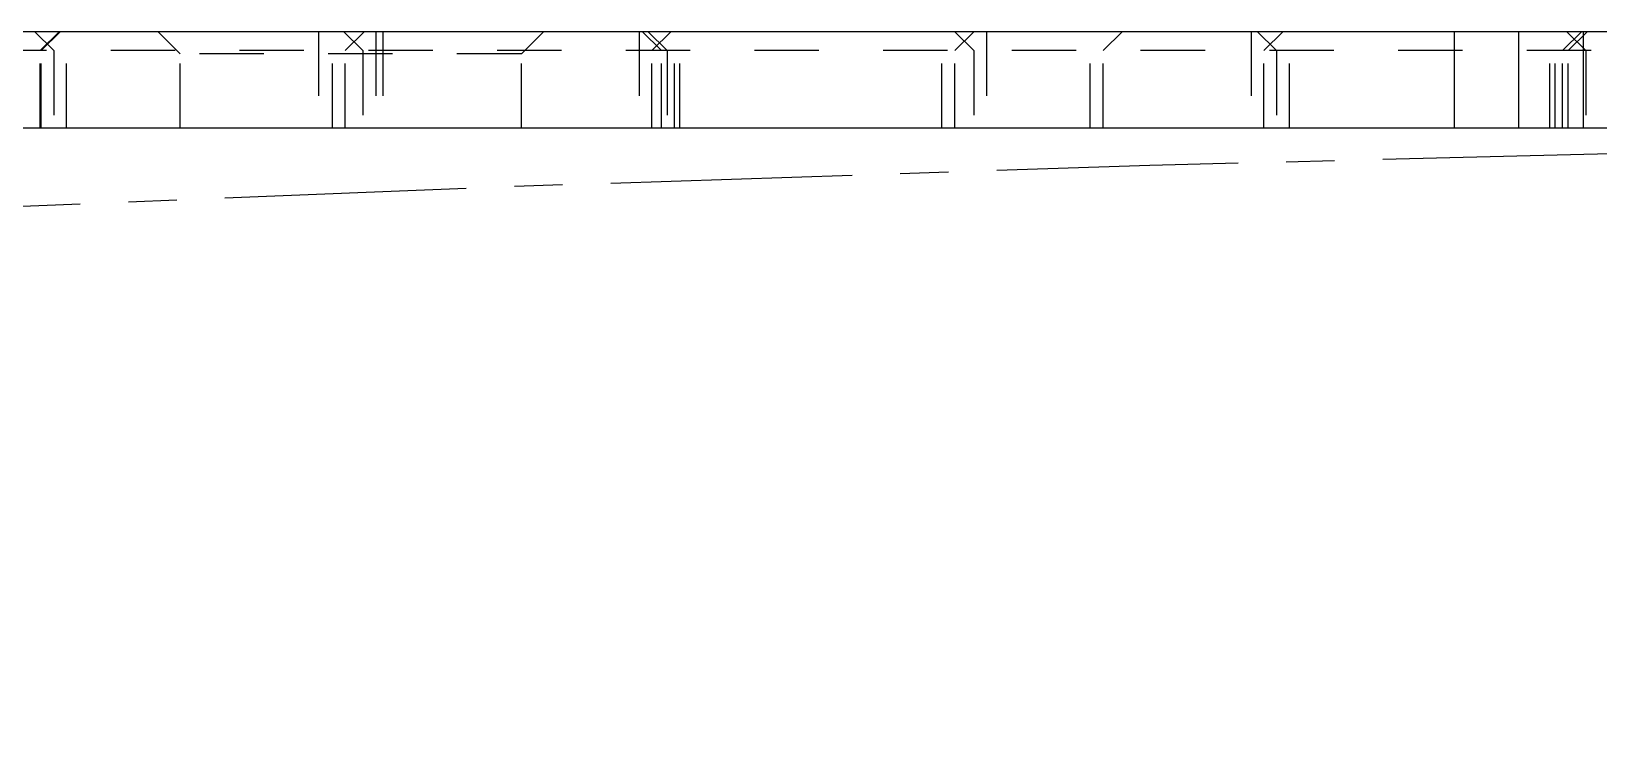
# Model space of a CAD drawing. Header units: inches. Extents: x 1246 to 1707, y -383 to -57.
# Drawn here: x 1421.55 to 1445.9, y -307.25 to -296.39 of the extents above; entities that cross this region are included whole.
import ezdxf

# ---------------------------------------------------------------- set-up
doc = ezdxf.new("R2010")
doc.units = ezdxf.units.IN
doc.header["$LTSCALE"] = 10
doc.header["$MEASUREMENT"] = 0
doc.linetypes.add('CENTER', pattern=[0.6, 0.375, -0.075, 0.075, -0.075])
doc.linetypes.add('HIDDEN', pattern=[0.2, 0.1, -0.1])
doc.layers.get('0').update_dxf_attribs({"linetype": 'CONTINUOUS'})
doc.layers.add('DEFAULT_2', color=8, linetype='HIDDEN')

msp = doc.modelspace()

# ---------------------------------------------------------------- linework, layer by layer
at = {"color": 7, "linetype": 'Continuous'}
for p, q in [((1319.631, -296.386), (1637.927, -296.386)), ((1443.662, -297.886), (1443.662, -296.386)), ((1444.662, -297.886), (1444.662, -296.386)), ((1445.662, -296.386), (1445.662, -297.886)), ((1319.631, -297.886), (1637.927, -297.886))]:
    msp.add_line(p, q, dxfattribs=at)
at = {"linetype": 'CENTER'}
msp.add_arc((1478.779, -1654.649), 1356.763, 83.263712, 96.736288, dxfattribs=at)
at = {"layer": 'DEFAULT_2', "color": 8, "linetype": 'HIDDEN'}
for p, q in [((1421.897, -296.686), (1421.597, -296.386)), ((1421.985, -296.386), (1421.685, -296.686)), ((1422.002, -296.386), (1421.702, -296.686)), ((1422.097, -297.886), (1422.097, -296.386)), ((1423.863, -296.736), (1423.513, -296.386)), ((1426.013, -296.386), (1426.013, -297.886)), ((1426.227, -297.886), (1426.227, -296.386)), ((1426.702, -296.686), (1426.402, -296.386)), ((1426.427, -296.686), (1426.727, -296.386)), ((1426.902, -296.386), (1426.902, -297.886)), ((1427.013, -296.386), (1427.013, -297.886)), ((1429.163, -296.736), (1429.513, -296.386)), ((1430.992, -296.386), (1430.992, -297.886)), ((1431.342, -296.686), (1431.042, -296.386)), ((1431.427, -296.686), (1431.127, -296.386)), ((1431.492, -296.386), (1431.192, -296.686)), ((1431.542, -297.886), (1431.542, -296.386)), ((1431.627, -297.886), (1431.627, -296.386)), ((1435.697, -297.886), (1435.697, -296.386)), ((1436.192, -296.686), (1435.892, -296.386)), ((1435.897, -296.686), (1436.197, -296.386)), ((1436.392, -296.386), (1436.392, -297.886)), ((1438.002, -297.886), (1438.002, -296.386)), ((1438.502, -296.386), (1438.202, -296.686)), ((1440.502, -296.386), (1440.502, -297.886)), ((1440.897, -296.686), (1440.597, -296.386)), ((1441.002, -296.386), (1440.702, -296.686)), ((1441.097, -297.886), (1441.097, -296.386)), ((1445.142, -297.886), (1445.142, -296.386)), ((1445.227, -297.886), (1445.227, -296.386)), ((1445.642, -296.386), (1445.342, -296.686)), ((1445.702, -296.686), (1445.402, -296.386)), ((1445.427, -296.686), (1445.727, -296.386)), ((1613.786, -296.686), (1326.897, -296.686)), ((1421.685, -297.886), (1421.685, -296.686)), ((1421.702, -297.886), (1421.702, -296.686)), ((1421.897, -296.686), (1421.897, -297.886)), ((1423.863, -297.886), (1423.863, -296.736)), ((1429.163, -296.736), (1423.863, -296.736)), ((1426.427, -297.886), (1426.427, -296.686)), ((1426.702, -296.686), (1426.702, -297.886)), ((1429.163, -297.886), (1429.163, -296.736)), ((1431.192, -297.886), (1431.192, -296.686)), ((1431.342, -297.886), (1431.342, -296.686)), ((1431.427, -296.686), (1431.427, -297.886)), ((1435.897, -297.886), (1435.897, -296.686)), ((1436.192, -296.686), (1436.192, -297.886)), ((1438.202, -297.886), (1438.202, -296.686)), ((1440.702, -297.886), (1440.702, -296.686)), ((1440.897, -296.686), (1440.897, -297.886)), ((1445.342, -297.886), (1445.342, -296.686)), ((1445.427, -297.886), (1445.427, -296.686)), ((1445.702, -296.686), (1445.702, -297.886))]:
    msp.add_line(p, q, dxfattribs=at)

doc.saveas('drawing.dxf')
